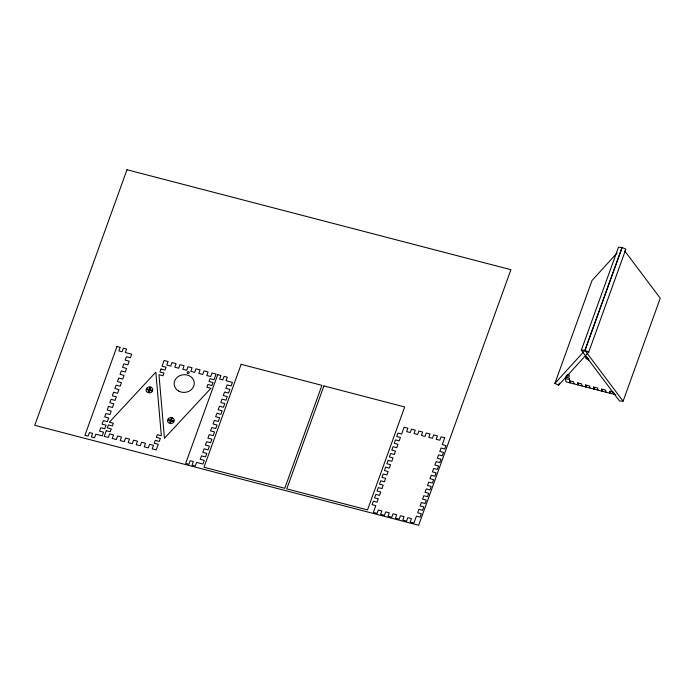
<?xml version="1.0" encoding="UTF-8"?>
<svg xmlns="http://www.w3.org/2000/svg" width="695" height="695" viewBox="0 0 695 695"><rect width="100%" height="100%" fill="white"/><g stroke="black" fill="none" stroke-linecap="round" stroke-linejoin="round"><path stroke-width="1.04" d="M444.722 437.798L442.255 444.609L445.947 445.573L444.722 448.979L441.03 448.023L439.796 451.429L443.488 452.384L442.263 455.798L438.571 454.834L437.337 458.24L441.03 459.204L439.805 462.609L436.113 461.654L434.879 465.059L438.571 466.015L437.337 469.429L433.645 468.465L432.42 471.87L436.113 472.835L434.879 476.24L431.187 475.284L429.962 478.69L433.654 479.654L432.42 483.06L428.728 482.095L427.503 485.501L431.195 486.465L429.962 489.871L426.27 488.915L425.036 492.321L428.728 493.285L427.503 496.69L423.811 495.726L422.577 499.132L426.27 500.096L425.045 503.501L421.352 502.546L420.119 505.951L423.811 506.916L422.586 510.321L418.894 509.357L417.66 512.771L421.352 513.727L420.119 517.132L416.427 516.177L413.968 522.988L410.206 522.006L411.431 518.6L407.817 517.662L406.584 521.068L402.822 520.086L404.056 516.68L400.433 515.742L399.208 519.148L395.438 518.166L396.671 514.76L393.049 513.814L391.824 517.228L388.053 516.246L389.287 512.832L385.673 511.894L384.439 515.299L380.678 514.317L381.903 510.912L378.288 509.974L377.055 513.379L373.363 512.415L375.821 505.604L372.129 504.639L373.363 501.234L377.055 502.198L378.28 498.784L374.596 497.828L375.821 494.414L379.513 495.379L380.747 491.973L377.055 491.009L378.28 487.603L381.972 488.568L383.206 485.153L379.513 484.198L380.738 480.784L384.431 481.748L385.664 478.342L381.972 477.378L383.206 473.973L386.889 474.928L388.123 471.523L384.431 470.567L385.664 467.153L389.356 468.117L390.581 464.712L386.889 463.747L388.123 460.342L391.815 461.298L393.04 457.892L389.348 456.936L390.581 453.522L394.274 454.487L395.498 451.081L391.815 450.117L393.04 446.711L396.732 447.667L397.966 444.261L394.274 443.297L395.498 439.892L399.191 440.856L400.424 437.45L396.732 436.486L397.957 433.081L401.649 434.036L404.108 427.225L407.878 428.207L406.644 431.612L410.267 432.551L411.492 429.145L415.262 430.127L414.029 433.532L417.652 434.479L418.877 431.065L422.647 432.047L421.413 435.452L425.027 436.399L426.261 432.994L430.023 433.967L428.798 437.381L432.412 438.319L433.645 434.914L437.407 435.895L436.182 439.301L439.796 440.239L441.03 436.834L444.791 437.815M624.701 250.886L660.25 298.224L623.094 401.171L619.462 400.954L581.324 350.167L618.481 247.229L622.112 247.437L625.882 249.158L588.735 352.096L558.667 385.126L554.888 383.414L592.044 280.467L617.099 252.945M558.667 385.126L559.405 383.093M554.888 383.414L584.955 350.384L622.112 247.437L584.955 350.384L623.094 401.171M581.324 350.167L584.964 350.384L588.735 352.096M587.64 358.012L585.798 357.534A3.362 1.486 19.8 0 1 586.919 356.796M567.111 374.284L569.109 374.805L569.266 376.403L566.26 375.543M565.574 378.558L569.57 379.592L569.422 378.002L565.417 376.959L565.878 381.746L615.874 394.76M613.867 394.247L613.676 392.249L609.602 391.181L609.793 393.179M609.758 391.224L609.949 393.222M605.875 392.162L605.684 390.164L601.601 389.104L601.792 391.103M601.757 389.148L601.957 391.137M597.874 390.077L597.683 388.079L593.6 387.019L593.799 389.018M593.765 387.063L593.956 389.061M589.873 387.992L589.681 386.003L585.607 384.934L585.798 386.933M585.763 384.978L585.955 386.976M581.88 385.916L581.689 383.918L577.606 382.858L577.797 384.848M577.762 382.893L577.962 384.891M573.879 383.831L573.688 381.833L569.692 380.791L569.883 382.789M569.77 380.817L569.961 382.815M126.994 169.728L34.75 425.314L418.668 525.272L510.912 269.686L126.994 169.728M116.977 346.51L84.946 435.252L88.143 436.086L89.429 432.542L92.626 433.367L91.34 436.92L94.546 437.754L95.823 434.201L102.226 435.869L103.555 432.177L99.559 431.135L100.784 427.729L104.789 428.772L106.066 425.218L102.069 424.176L103.346 420.631L107.351 421.674L108.681 417.982L104.684 416.939L105.909 413.534L109.906 414.567L111.191 411.023L107.195 409.981L108.472 406.427L112.468 407.47L113.806 403.778L109.801 402.735L111.035 399.33L115.031 400.372L116.317 396.819L112.312 395.785L113.598 392.232L117.594 393.274L118.932 389.582L114.927 388.54L116.161 385.134L120.157 386.177L121.443 382.624L117.438 381.581L118.723 378.037L122.72 379.07L124.058 375.378L120.053 374.344L121.286 370.93L125.282 371.973L126.568 368.428L122.563 367.386L123.849 363.833L127.845 364.875L129.174 361.183L125.178 360.14L126.412 356.735L130.408 357.777L131.685 354.224L125.291 352.556L126.568 349.012L123.371 348.178L122.094 351.731L118.888 350.897L120.174 347.344L116.977 346.51M106.274 430.709L104.224 436.391L108.298 437.45L109.584 433.906L113.502 434.922L112.216 438.476L116.3 439.535L117.577 435.982L121.503 437.007L120.218 440.552L124.301 441.62L125.578 438.067L129.496 439.092L128.219 442.637L132.293 443.697L133.579 440.152L137.497 441.169L136.211 444.722L140.294 445.782L141.572 442.229L145.498 443.254L144.213 446.807L148.296 447.867L149.573 444.314L153.491 445.339L152.214 448.883L156.21 449.926L158.26 444.244L154.264 443.202L155.289 440.369L159.285 441.403L160.363 438.423L156.366 437.381L157.339 434.688L161.336 435.73L155.836 372.164L109.35 422.195L113.346 423.229L112.373 425.931L108.377 424.888L107.299 427.868L111.296 428.911L110.27 431.751L106.274 430.709M148.886 390.173L148 392.623A3.362 2.954 -5.5 0 1 146.132 389.461L148.886 390.173M150.033 386.985L149.147 389.435L146.393 388.714A3.362 2.954 -5.5 0 1 150.033 386.985M149.72 390.39L148.834 392.84A3.362 2.954 -5.5 0 0 152.474 391.111L149.72 390.39M150.867 387.202L149.981 389.652L152.744 390.364A3.362 2.954 -5.5 0 0 150.867 387.202M161.014 369.028L159.937 372.007L163.942 373.05L162.96 375.743L158.964 374.709L164.463 438.267L210.95 388.244L206.954 387.202L207.927 384.5L211.932 385.543L213 382.563L209.004 381.52L210.029 378.679L214.025 379.722L216.076 374.04L212.001 372.98L210.715 376.534L206.797 375.509L208.083 371.955L204 370.895L202.723 374.449L198.805 373.423L200.082 369.879L195.999 368.819L194.722 372.364L190.804 371.347L192.081 367.794L188.006 366.734L186.72 370.279L182.802 369.262L184.088 365.709L180.005 364.649L178.728 368.202L174.81 367.177L176.087 363.633L172.004 362.564L170.727 366.117L166.809 365.101L168.086 361.548L164.089 360.505L162.039 366.187L166.036 367.229L165.01 370.07L161.014 369.028M170.318 420.779L169.432 423.229A3.362 2.954 -5.5 0 1 167.565 420.067L170.318 420.779M171.465 417.599L170.579 420.041L167.825 419.328A3.362 2.954 -5.5 0 1 171.465 417.599M171.152 420.996L170.266 423.446A3.362 2.954 -5.5 0 0 173.906 421.717L171.152 420.996M172.299 417.817L171.422 420.258L174.176 420.979A3.362 2.954 -5.5 0 0 172.299 417.817M217.7 374.692L185.669 463.435L188.875 464.269L190.152 460.716L193.349 461.549L192.072 465.094L195.269 465.928L196.555 462.384L202.949 464.043L204.287 460.359L200.282 459.317L201.515 455.903L205.512 456.945L206.797 453.401L202.792 452.358L204.078 448.805L208.074 449.847L209.404 446.155L205.407 445.113L206.641 441.707L210.637 442.75L211.923 439.197L207.918 438.154L209.204 434.61L213.2 435.652L214.529 431.96L210.533 430.917L211.767 427.512L215.763 428.546L217.04 425.001L213.044 423.959L214.329 420.406L218.326 421.448L219.655 417.756L215.659 416.713L216.883 413.308L220.888 414.35L222.165 410.797L218.169 409.763L219.446 406.21L223.451 407.253L224.78 403.56L220.784 402.518L222.009 399.112L226.014 400.155L227.291 396.602L223.295 395.559L224.572 392.006L228.577 393.049L229.906 389.356L225.91 388.323L227.135 384.908L231.14 385.951L232.417 382.406L226.023 380.738L227.3 377.185L224.103 376.351L222.817 379.904L219.62 379.07L220.897 375.517L217.7 374.692M241.156 364.328L204 467.266L284.768 488.298L321.924 385.351L241.156 364.328M323.913 385.934L286.757 488.872L367.525 509.904L404.681 406.957L323.913 385.934M588.596 358.663L585.842 357.951A3.362 1.486 19.8 0 0 588.726 360.045L588.596 358.663M187.607 373.363A1.051 0.921 -5.5 0 0 189.222 372.589A1.051 0.921 -5.5 0 0 187.693 371.756A1.051 0.921 -5.5 0 0 187.607 373.363M178.763 391.12A10.086 8.87 -5.5 0 0 194.279 383.753A10.086 8.87 -5.5 0 0 179.597 375.752A10.086 8.87 -5.5 0 0 178.763 391.12"/></g></svg>
